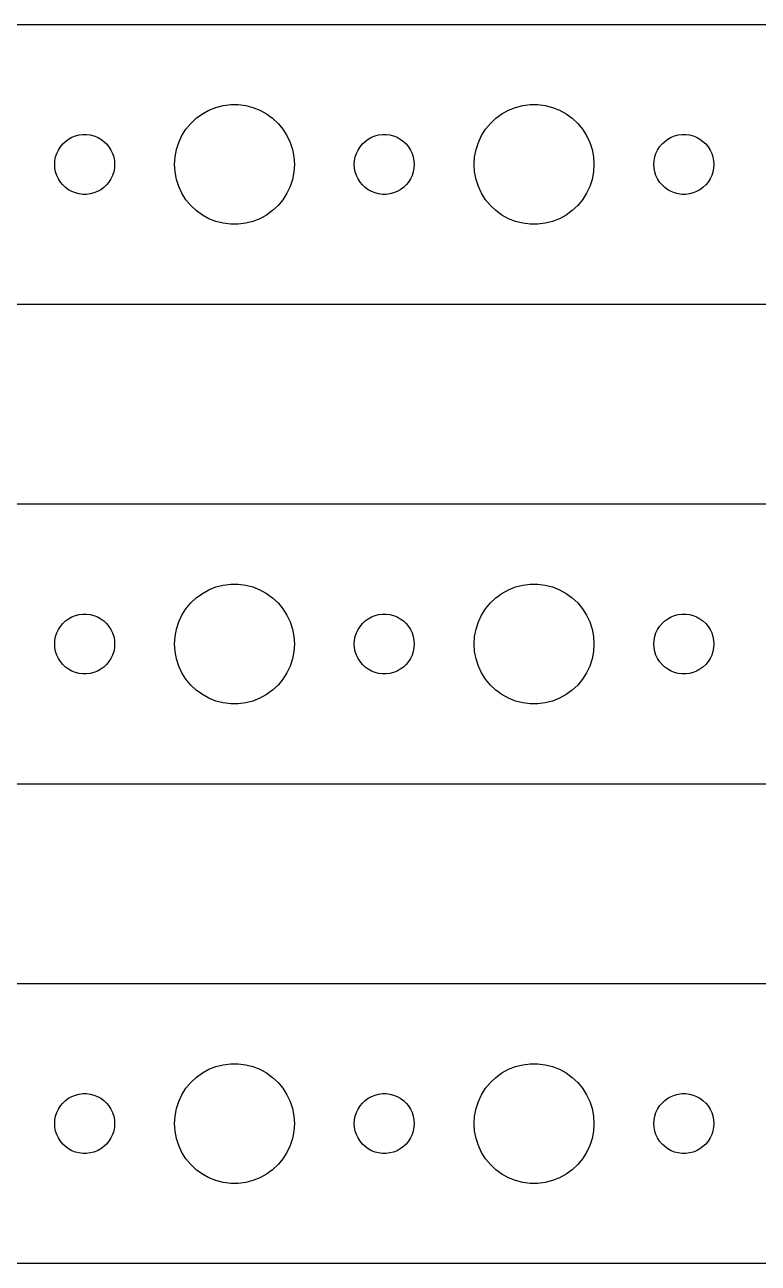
# Model space of a CAD drawing. Header units: metres. Extents: x -150 to 150, y 41 to 103.
# Drawn here: x 72 to 108.7, y 41 to 103 of the extents above; entities that cross this region are included whole.
import ezdxf

# ---------------------------------------------------------------- set-up
doc = ezdxf.new("R2010")
doc.units = ezdxf.units.M

msp = doc.modelspace()

# ---------------------------------------------------------------- linework, layer by layer
for p, q in [((144.814, 102.99), (-144.814, 102.99)), ((80.8925, 98.533), (81.2227, 98.7145)), ((81.2227, 98.7145), (81.573, 98.8532)), ((81.573, 98.8532), (81.9379, 98.9469)), ((81.9379, 98.9469), (82.3116, 98.9941)), ((82.3116, 98.9941), (82.6884, 98.9941)), ((82.6884, 98.9941), (83.0621, 98.9469)), ((83.0621, 98.9469), (83.427, 98.8532)), ((83.427, 98.8532), (83.7773, 98.7145)), ((83.7773, 98.7145), (84.1075, 98.533)), ((95.8925, 98.533), (96.2227, 98.7145)), ((96.2227, 98.7145), (96.573, 98.8532)), ((96.573, 98.8532), (96.9379, 98.9469)), ((96.9379, 98.9469), (97.3116, 98.9941)), ((97.3116, 98.9941), (97.6884, 98.9941)), ((97.6884, 98.9941), (98.0621, 98.9469)), ((98.0621, 98.9469), (98.427, 98.8532)), ((98.427, 98.8532), (98.7773, 98.7145)), ((98.7773, 98.7145), (99.1075, 98.533)), ((80.073, 97.7634), (80.3131, 98.0536)), ((80.3131, 98.0536), (80.5877, 98.3115)), ((80.5877, 98.3115), (80.8925, 98.533)), ((84.1075, 98.533), (84.4123, 98.3115)), ((84.4123, 98.3115), (84.6869, 98.0536)), ((84.6869, 98.0536), (84.927, 97.7634)), ((95.073, 97.7634), (95.3131, 98.0536)), ((95.3131, 98.0536), (95.5877, 98.3115)), ((95.5877, 98.3115), (95.8925, 98.533)), ((99.1075, 98.533), (99.4123, 98.3115)), ((99.4123, 98.3115), (99.6869, 98.0536)), ((99.6869, 98.0536), (99.927, 97.7634)), ((74.1963, 97.2665), (74.3613, 97.3572)), ((74.3613, 97.3572), (74.5365, 97.4266)), ((74.5365, 97.4266), (74.7189, 97.4734)), ((74.7189, 97.4734), (74.9058, 97.497)), ((74.9058, 97.497), (75.0942, 97.497)), ((75.0942, 97.497), (75.2811, 97.4734)), ((75.2811, 97.4734), (75.4635, 97.4266)), ((75.4635, 97.4266), (75.6387, 97.3572)), ((75.6387, 97.3572), (75.8037, 97.2665)), ((79.7107, 97.1044), (79.8711, 97.4453)), ((79.8711, 97.4453), (80.073, 97.7634)), ((84.927, 97.7634), (85.1289, 97.4453)), ((85.1289, 97.4453), (85.2893, 97.1044)), ((89.1963, 97.2665), (89.3613, 97.3572)), ((89.3613, 97.3572), (89.5365, 97.4266)), ((89.5365, 97.4266), (89.7189, 97.4734)), ((89.7189, 97.4734), (89.9058, 97.497)), ((89.9058, 97.497), (90.0942, 97.497)), ((90.0942, 97.497), (90.2811, 97.4734)), ((90.2811, 97.4734), (90.4635, 97.4266)), ((90.4635, 97.4266), (90.6387, 97.3572)), ((90.6387, 97.3572), (90.8037, 97.2665)), ((94.7107, 97.1044), (94.8711, 97.4453)), ((94.8711, 97.4453), (95.073, 97.7634)), ((99.927, 97.7634), (100.129, 97.4453)), ((100.129, 97.4453), (100.289, 97.1044)), ((104.196, 97.2665), (104.361, 97.3572)), ((104.361, 97.3572), (104.536, 97.4266)), ((104.536, 97.4266), (104.719, 97.4734)), ((104.719, 97.4734), (104.906, 97.497)), ((104.906, 97.497), (105.094, 97.497)), ((105.094, 97.497), (105.281, 97.4734)), ((105.281, 97.4734), (105.464, 97.4266)), ((105.464, 97.4266), (105.639, 97.3572)), ((105.639, 97.3572), (105.804, 97.2665)), ((73.6053, 96.5522), (73.6855, 96.7226)), ((73.6855, 96.7226), (73.7865, 96.8817)), ((73.7865, 96.8817), (73.9065, 97.0268)), ((73.9065, 97.0268), (74.0439, 97.1558)), ((74.0439, 97.1558), (74.1963, 97.2665)), ((75.8037, 97.2665), (75.9561, 97.1558)), ((75.9561, 97.1558), (76.0934, 97.0268)), ((76.0934, 97.0268), (76.2135, 96.8817)), ((76.2135, 96.8817), (76.3145, 96.7226)), ((76.3145, 96.7226), (76.3947, 96.5522)), ((79.5237, 96.376), (79.5943, 96.7461)), ((79.5943, 96.7461), (79.7107, 97.1044)), ((85.2893, 97.1044), (85.4057, 96.7461)), ((85.4057, 96.7461), (85.4763, 96.376)), ((88.6053, 96.5522), (88.6855, 96.7226)), ((88.6855, 96.7226), (88.7865, 96.8817)), ((88.7865, 96.8817), (88.9065, 97.0268)), ((88.9065, 97.0268), (89.0439, 97.1558)), ((89.0439, 97.1558), (89.1963, 97.2665)), ((90.8037, 97.2665), (90.9561, 97.1558)), ((90.9561, 97.1558), (91.0934, 97.0268)), ((91.0934, 97.0268), (91.2135, 96.8817)), ((91.2135, 96.8817), (91.3145, 96.7226)), ((91.3145, 96.7226), (91.3947, 96.5522)), ((94.5237, 96.376), (94.5943, 96.7461)), ((94.5943, 96.7461), (94.7107, 97.1044)), ((100.289, 97.1044), (100.406, 96.7461)), ((100.406, 96.7461), (100.476, 96.376)), ((103.605, 96.5522), (103.686, 96.7226)), ((103.686, 96.7226), (103.786, 96.8817)), ((103.786, 96.8817), (103.907, 97.0268)), ((103.907, 97.0268), (104.044, 97.1558)), ((104.044, 97.1558), (104.196, 97.2665)), ((105.804, 97.2665), (105.956, 97.1558)), ((105.956, 97.1558), (106.093, 97.0268)), ((106.093, 97.0268), (106.214, 96.8817)), ((106.214, 96.8817), (106.314, 96.7226)), ((106.314, 96.7226), (106.395, 96.5522)), ((73.5, 96), (73.5118, 96.188)), ((73.5118, 96.188), (73.5471, 96.373)), ((73.5471, 96.373), (73.6053, 96.5522)), ((76.3947, 96.5522), (76.4529, 96.373)), ((76.4529, 96.373), (76.4882, 96.188)), ((76.4882, 96.188), (76.5, 96)), ((79.5, 96), (79.5237, 96.376)), ((85.4763, 96.376), (85.5, 96)), ((88.5, 96), (88.5118, 96.188)), ((88.5118, 96.188), (88.5471, 96.373)), ((88.5471, 96.373), (88.6053, 96.5522)), ((91.3947, 96.5522), (91.4529, 96.373)), ((91.4529, 96.373), (91.4882, 96.188)), ((91.4882, 96.188), (91.5, 96)), ((94.5, 96), (94.5237, 96.376)), ((100.476, 96.376), (100.5, 96)), ((103.5, 96), (103.512, 96.188)), ((103.512, 96.188), (103.547, 96.373)), ((103.547, 96.373), (103.605, 96.5522)), ((106.395, 96.5522), (106.453, 96.373)), ((106.453, 96.373), (106.488, 96.188)), ((106.488, 96.188), (106.5, 96)), ((73.5118, 95.812), (73.5, 96)), ((73.5471, 95.627), (73.5118, 95.812)), ((73.6053, 95.4478), (73.5471, 95.627)), ((76.4529, 95.627), (76.3947, 95.4478)), ((76.4882, 95.812), (76.4529, 95.627)), ((76.5, 96), (76.4882, 95.812)), ((79.5237, 95.624), (79.5, 96)), ((79.5943, 95.2539), (79.5237, 95.624)), ((85.4763, 95.624), (85.4057, 95.2539)), ((85.5, 96), (85.4763, 95.624)), ((88.5118, 95.812), (88.5, 96)), ((88.5471, 95.627), (88.5118, 95.812)), ((88.6053, 95.4478), (88.5471, 95.627)), ((91.4529, 95.627), (91.3947, 95.4478)), ((91.4882, 95.812), (91.4529, 95.627)), ((91.5, 96), (91.4882, 95.812)), ((94.5237, 95.624), (94.5, 96)), ((94.5943, 95.2539), (94.5237, 95.624)), ((100.476, 95.624), (100.406, 95.2539)), ((100.5, 96), (100.476, 95.624)), ((103.512, 95.812), (103.5, 96)), ((103.547, 95.627), (103.512, 95.812)), ((103.605, 95.4478), (103.547, 95.627)), ((106.453, 95.627), (106.395, 95.4478)), ((106.488, 95.812), (106.453, 95.627)), ((106.5, 96), (106.488, 95.812)), ((73.6855, 95.2774), (73.6053, 95.4478)), ((73.7865, 95.1183), (73.6855, 95.2774)), ((73.9065, 94.9732), (73.7865, 95.1183)), ((74.0439, 94.8442), (73.9065, 94.9732)), ((74.1963, 94.7335), (74.0439, 94.8442)), ((75.9561, 94.8442), (75.8037, 94.7335)), ((76.0934, 94.9732), (75.9561, 94.8442)), ((76.2135, 95.1183), (76.0934, 94.9732)), ((76.3145, 95.2774), (76.2135, 95.1183)), ((76.3947, 95.4478), (76.3145, 95.2774)), ((79.7107, 94.8956), (79.5943, 95.2539)), ((79.8711, 94.5547), (79.7107, 94.8956)), ((85.2893, 94.8956), (85.1289, 94.5547)), ((85.4057, 95.2539), (85.2893, 94.8956)), ((88.6855, 95.2774), (88.6053, 95.4478)), ((88.7865, 95.1183), (88.6855, 95.2774)), ((88.9065, 94.9732), (88.7865, 95.1183)), ((89.0439, 94.8442), (88.9065, 94.9732)), ((89.1963, 94.7335), (89.0439, 94.8442)), ((90.9561, 94.8442), (90.8037, 94.7335)), ((91.0934, 94.9732), (90.9561, 94.8442)), ((91.2135, 95.1183), (91.0934, 94.9732)), ((91.3145, 95.2774), (91.2135, 95.1183)), ((91.3947, 95.4478), (91.3145, 95.2774)), ((94.7107, 94.8956), (94.5943, 95.2539)), ((94.8711, 94.5547), (94.7107, 94.8956)), ((100.289, 94.8956), (100.129, 94.5547)), ((100.406, 95.2539), (100.289, 94.8956)), ((103.686, 95.2774), (103.605, 95.4478)), ((103.786, 95.1183), (103.686, 95.2774)), ((103.907, 94.9732), (103.786, 95.1183)), ((104.044, 94.8442), (103.907, 94.9732)), ((104.196, 94.7335), (104.044, 94.8442)), ((105.956, 94.8442), (105.804, 94.7335)), ((106.093, 94.9732), (105.956, 94.8442)), ((106.214, 95.1183), (106.093, 94.9732)), ((106.314, 95.2774), (106.214, 95.1183)), ((106.395, 95.4478), (106.314, 95.2774)), ((74.3613, 94.6428), (74.1963, 94.7335)), ((74.5365, 94.5734), (74.3613, 94.6428)), ((74.7189, 94.5266), (74.5365, 94.5734)), ((74.9058, 94.503), (74.7189, 94.5266)), ((75.0942, 94.503), (74.9058, 94.503)), ((75.2811, 94.5266), (75.0942, 94.503)), ((75.4635, 94.5734), (75.2811, 94.5266)), ((75.6387, 94.6428), (75.4635, 94.5734)), ((75.8037, 94.7335), (75.6387, 94.6428)), ((80.073, 94.2366), (79.8711, 94.5547)), ((80.3131, 93.9464), (80.073, 94.2366)), ((84.927, 94.2366), (84.6869, 93.9464)), ((85.1289, 94.5547), (84.927, 94.2366)), ((89.3613, 94.6428), (89.1963, 94.7335)), ((89.5365, 94.5734), (89.3613, 94.6428)), ((89.7189, 94.5266), (89.5365, 94.5734)), ((89.9058, 94.503), (89.7189, 94.5266)), ((90.0942, 94.503), (89.9058, 94.503)), ((90.2811, 94.5266), (90.0942, 94.503)), ((90.4635, 94.5734), (90.2811, 94.5266)), ((90.6387, 94.6428), (90.4635, 94.5734)), ((90.8037, 94.7335), (90.6387, 94.6428)), ((95.073, 94.2366), (94.8711, 94.5547)), ((95.3131, 93.9464), (95.073, 94.2366)), ((99.927, 94.2366), (99.6869, 93.9464)), ((100.129, 94.5547), (99.927, 94.2366)), ((104.361, 94.6428), (104.196, 94.7335)), ((104.536, 94.5734), (104.361, 94.6428)), ((104.719, 94.5266), (104.536, 94.5734)), ((104.906, 94.503), (104.719, 94.5266)), ((105.094, 94.503), (104.906, 94.503)), ((105.281, 94.5266), (105.094, 94.503)), ((105.464, 94.5734), (105.281, 94.5266)), ((105.639, 94.6428), (105.464, 94.5734)), ((105.804, 94.7335), (105.639, 94.6428)), ((80.5877, 93.6885), (80.3131, 93.9464)), ((80.8925, 93.467), (80.5877, 93.6885)), ((84.4123, 93.6885), (84.1075, 93.467)), ((84.6869, 93.9464), (84.4123, 93.6885)), ((95.5877, 93.6885), (95.3131, 93.9464)), ((95.8925, 93.467), (95.5877, 93.6885)), ((99.4123, 93.6885), (99.1075, 93.467)), ((99.6869, 93.9464), (99.4123, 93.6885)), ((81.2227, 93.2855), (80.8925, 93.467)), ((81.573, 93.1468), (81.2227, 93.2855)), ((81.9379, 93.0531), (81.573, 93.1468)), ((82.3116, 93.0059), (81.9379, 93.0531)), ((82.6884, 93.0059), (82.3116, 93.0059)), ((83.0621, 93.0531), (82.6884, 93.0059)), ((83.427, 93.1468), (83.0621, 93.0531)), ((83.7773, 93.2855), (83.427, 93.1468)), ((84.1075, 93.467), (83.7773, 93.2855)), ((96.2227, 93.2855), (95.8925, 93.467)), ((96.573, 93.1468), (96.2227, 93.2855)), ((96.9379, 93.0531), (96.573, 93.1468)), ((97.3116, 93.0059), (96.9379, 93.0531)), ((97.6884, 93.0059), (97.3116, 93.0059)), ((98.0621, 93.0531), (97.6884, 93.0059)), ((98.427, 93.1468), (98.0621, 93.0531)), ((98.7773, 93.2855), (98.427, 93.1468)), ((99.1075, 93.467), (98.7773, 93.2855)), ((-144.814, 89.0099), (144.814, 89.0099)), ((144.814, 78.9901), (-144.814, 78.9901)), ((80.5877, 74.3115), (80.8925, 74.533)), ((80.8925, 74.533), (81.2227, 74.7145)), ((81.2227, 74.7145), (81.573, 74.8532)), ((81.573, 74.8532), (81.9379, 74.9469)), ((81.9379, 74.9469), (82.3116, 74.9941)), ((82.3116, 74.9941), (82.6884, 74.9941)), ((82.6884, 74.9941), (83.0621, 74.9469)), ((83.0621, 74.9469), (83.427, 74.8532)), ((83.427, 74.8532), (83.7773, 74.7145)), ((83.7773, 74.7145), (84.1075, 74.533)), ((84.1075, 74.533), (84.4123, 74.3115)), ((95.5877, 74.3115), (95.8925, 74.533)), ((95.8925, 74.533), (96.2227, 74.7145)), ((96.2227, 74.7145), (96.573, 74.8532)), ((96.573, 74.8532), (96.9379, 74.9469)), ((96.9379, 74.9469), (97.3116, 74.9941)), ((97.3116, 74.9941), (97.6884, 74.9941)), ((97.6884, 74.9941), (98.0621, 74.9469)), ((98.0621, 74.9469), (98.427, 74.8532)), ((98.427, 74.8532), (98.7773, 74.7145)), ((98.7773, 74.7145), (99.1075, 74.533)), ((99.1075, 74.533), (99.4123, 74.3115)), ((79.8711, 73.4453), (80.073, 73.7634)), ((80.073, 73.7634), (80.3131, 74.0536)), ((80.3131, 74.0536), (80.5877, 74.3115)), ((84.4123, 74.3115), (84.6869, 74.0536)), ((84.6869, 74.0536), (84.927, 73.7634)), ((84.927, 73.7634), (85.1289, 73.4453)), ((94.8711, 73.4453), (95.073, 73.7634)), ((95.073, 73.7634), (95.3131, 74.0536)), ((95.3131, 74.0536), (95.5877, 74.3115)), ((99.4123, 74.3115), (99.6869, 74.0536)), ((99.6869, 74.0536), (99.927, 73.7634)), ((99.927, 73.7634), (100.129, 73.4453)), ((73.9065, 73.0268), (74.0439, 73.1558)), ((74.0439, 73.1558), (74.1963, 73.2665)), ((74.1963, 73.2665), (74.3613, 73.3572)), ((74.3613, 73.3572), (74.5365, 73.4266)), ((74.5365, 73.4266), (74.7189, 73.4734)), ((74.7189, 73.4734), (74.9058, 73.497)), ((74.9058, 73.497), (75.0942, 73.497)), ((75.0942, 73.497), (75.2811, 73.4734)), ((75.2811, 73.4734), (75.4635, 73.4266)), ((75.4635, 73.4266), (75.6387, 73.3572)), ((75.6387, 73.3572), (75.8037, 73.2665)), ((75.8037, 73.2665), (75.9561, 73.1558)), ((75.9561, 73.1558), (76.0934, 73.0268)), ((79.7107, 73.1044), (79.8711, 73.4453)), ((85.1289, 73.4453), (85.2893, 73.1044)), ((88.9065, 73.0268), (89.0439, 73.1558)), ((89.0439, 73.1558), (89.1963, 73.2665)), ((89.1963, 73.2665), (89.3613, 73.3572)), ((89.3613, 73.3572), (89.5365, 73.4266)), ((89.5365, 73.4266), (89.7189, 73.4734)), ((89.7189, 73.4734), (89.9058, 73.497)), ((89.9058, 73.497), (90.0942, 73.497)), ((90.0942, 73.497), (90.2811, 73.4734)), ((90.2811, 73.4734), (90.4635, 73.4266)), ((90.4635, 73.4266), (90.6387, 73.3572)), ((90.6387, 73.3572), (90.8037, 73.2665)), ((90.8037, 73.2665), (90.9561, 73.1558)), ((90.9561, 73.1558), (91.0934, 73.0268)), ((94.7107, 73.1044), (94.8711, 73.4453)), ((100.129, 73.4453), (100.289, 73.1044)), ((103.907, 73.0268), (104.044, 73.1558)), ((104.044, 73.1558), (104.196, 73.2665)), ((104.196, 73.2665), (104.361, 73.3572)), ((104.361, 73.3572), (104.536, 73.4266)), ((104.536, 73.4266), (104.719, 73.4734)), ((104.719, 73.4734), (104.906, 73.497)), ((104.906, 73.497), (105.094, 73.497)), ((105.094, 73.497), (105.281, 73.4734)), ((105.281, 73.4734), (105.464, 73.4266)), ((105.464, 73.4266), (105.639, 73.3572)), ((105.639, 73.3572), (105.804, 73.2665)), ((105.804, 73.2665), (105.956, 73.1558)), ((105.956, 73.1558), (106.093, 73.0268)), ((73.5471, 72.373), (73.6053, 72.5522)), ((73.6053, 72.5522), (73.6855, 72.7226)), ((73.6855, 72.7226), (73.7865, 72.8817)), ((73.7865, 72.8817), (73.9065, 73.0268)), ((76.0934, 73.0268), (76.2135, 72.8817)), ((76.2135, 72.8817), (76.3145, 72.7226)), ((76.3145, 72.7226), (76.3947, 72.5522)), ((76.3947, 72.5522), (76.4529, 72.373)), ((79.5237, 72.376), (79.5943, 72.7461)), ((79.5943, 72.7461), (79.7107, 73.1044)), ((85.2893, 73.1044), (85.4057, 72.7461)), ((85.4057, 72.7461), (85.4763, 72.376)), ((88.5471, 72.373), (88.6053, 72.5522)), ((88.6053, 72.5522), (88.6855, 72.7226)), ((88.6855, 72.7226), (88.7865, 72.8817)), ((88.7865, 72.8817), (88.9065, 73.0268)), ((91.0934, 73.0268), (91.2135, 72.8817)), ((91.2135, 72.8817), (91.3145, 72.7226)), ((91.3145, 72.7226), (91.3947, 72.5522)), ((91.3947, 72.5522), (91.4529, 72.373)), ((94.5237, 72.376), (94.5943, 72.7461)), ((94.5943, 72.7461), (94.7107, 73.1044)), ((100.289, 73.1044), (100.406, 72.7461)), ((100.406, 72.7461), (100.476, 72.376)), ((103.547, 72.373), (103.605, 72.5522)), ((103.605, 72.5522), (103.686, 72.7226)), ((103.686, 72.7226), (103.786, 72.8817)), ((103.786, 72.8817), (103.907, 73.0268)), ((106.093, 73.0268), (106.214, 72.8817)), ((106.214, 72.8817), (106.314, 72.7226)), ((106.314, 72.7226), (106.395, 72.5522)), ((106.395, 72.5522), (106.453, 72.373)), ((73.5, 72), (73.5118, 72.188)), ((73.5118, 71.812), (73.5, 72)), ((73.5118, 72.188), (73.5471, 72.373)), ((76.4529, 72.373), (76.4882, 72.188)), ((76.4882, 72.188), (76.5, 72)), ((76.5, 72), (76.4882, 71.812)), ((79.5, 72), (79.5237, 72.376)), ((79.5237, 71.624), (79.5, 72)), ((85.4763, 72.376), (85.5, 72)), ((85.5, 72), (85.4763, 71.624)), ((88.5, 72), (88.5118, 72.188)), ((88.5118, 71.812), (88.5, 72)), ((88.5118, 72.188), (88.5471, 72.373)), ((91.4529, 72.373), (91.4882, 72.188)), ((91.4882, 72.188), (91.5, 72)), ((91.5, 72), (91.4882, 71.812)), ((94.5, 72), (94.5237, 72.376)), ((94.5237, 71.624), (94.5, 72)), ((100.476, 72.376), (100.5, 72)), ((100.5, 72), (100.476, 71.624)), ((103.5, 72), (103.512, 72.188)), ((103.512, 71.812), (103.5, 72)), ((103.512, 72.188), (103.547, 72.373)), ((106.453, 72.373), (106.488, 72.188)), ((106.488, 72.188), (106.5, 72)), ((106.5, 72), (106.488, 71.812)), ((73.5471, 71.627), (73.5118, 71.812)), ((73.6053, 71.4478), (73.5471, 71.627)), ((73.6855, 71.2774), (73.6053, 71.4478)), ((73.7865, 71.1183), (73.6855, 71.2774)), ((76.3145, 71.2774), (76.2135, 71.1183)), ((76.3947, 71.4478), (76.3145, 71.2774)), ((76.4529, 71.627), (76.3947, 71.4478)), ((76.4882, 71.812), (76.4529, 71.627)), ((79.5943, 71.2539), (79.5237, 71.624)), ((85.4763, 71.624), (85.4057, 71.2539)), ((88.5471, 71.627), (88.5118, 71.812)), ((88.6053, 71.4478), (88.5471, 71.627)), ((88.6855, 71.2774), (88.6053, 71.4478)), ((88.7865, 71.1183), (88.6855, 71.2774)), ((91.3145, 71.2774), (91.2135, 71.1183)), ((91.3947, 71.4478), (91.3145, 71.2774)), ((91.4529, 71.627), (91.3947, 71.4478)), ((91.4882, 71.812), (91.4529, 71.627)), ((94.5943, 71.2539), (94.5237, 71.624)), ((100.476, 71.624), (100.406, 71.2539)), ((103.547, 71.627), (103.512, 71.812)), ((103.605, 71.4478), (103.547, 71.627)), ((103.686, 71.2774), (103.605, 71.4478)), ((103.786, 71.1183), (103.686, 71.2774)), ((106.314, 71.2774), (106.214, 71.1183)), ((106.395, 71.4478), (106.314, 71.2774)), ((106.453, 71.627), (106.395, 71.4478)), ((106.488, 71.812), (106.453, 71.627)), ((73.9065, 70.9732), (73.7865, 71.1183)), ((74.0439, 70.8442), (73.9065, 70.9732)), ((74.1963, 70.7335), (74.0439, 70.8442)), ((74.3613, 70.6428), (74.1963, 70.7335)), ((75.8037, 70.7335), (75.6387, 70.6428)), ((75.9561, 70.8442), (75.8037, 70.7335)), ((76.0934, 70.9732), (75.9561, 70.8442)), ((76.2135, 71.1183), (76.0934, 70.9732)), ((79.7107, 70.8956), (79.5943, 71.2539)), ((79.8711, 70.5547), (79.7107, 70.8956)), ((85.2893, 70.8956), (85.1289, 70.5547)), ((85.4057, 71.2539), (85.2893, 70.8956)), ((88.9065, 70.9732), (88.7865, 71.1183)), ((89.0439, 70.8442), (88.9065, 70.9732)), ((89.1963, 70.7335), (89.0439, 70.8442)), ((89.3613, 70.6428), (89.1963, 70.7335)), ((90.8037, 70.7335), (90.6387, 70.6428)), ((90.9561, 70.8442), (90.8037, 70.7335)), ((91.0934, 70.9732), (90.9561, 70.8442)), ((91.2135, 71.1183), (91.0934, 70.9732)), ((94.7107, 70.8956), (94.5943, 71.2539)), ((94.8711, 70.5547), (94.7107, 70.8956)), ((100.289, 70.8956), (100.129, 70.5547)), ((100.406, 71.2539), (100.289, 70.8956)), ((103.907, 70.9732), (103.786, 71.1183)), ((104.044, 70.8442), (103.907, 70.9732)), ((104.196, 70.7335), (104.044, 70.8442)), ((104.361, 70.6428), (104.196, 70.7335)), ((105.804, 70.7335), (105.639, 70.6428)), ((105.956, 70.8442), (105.804, 70.7335)), ((106.093, 70.9732), (105.956, 70.8442)), ((106.214, 71.1183), (106.093, 70.9732)), ((74.5365, 70.5734), (74.3613, 70.6428)), ((74.7189, 70.5266), (74.5365, 70.5734)), ((74.9058, 70.503), (74.7189, 70.5266)), ((75.0942, 70.503), (74.9058, 70.503)), ((75.2811, 70.5266), (75.0942, 70.503)), ((75.4635, 70.5734), (75.2811, 70.5266)), ((75.6387, 70.6428), (75.4635, 70.5734)), ((80.073, 70.2366), (79.8711, 70.5547)), ((80.3131, 69.9464), (80.073, 70.2366)), ((84.927, 70.2366), (84.6869, 69.9464)), ((85.1289, 70.5547), (84.927, 70.2366)), ((89.5365, 70.5734), (89.3613, 70.6428)), ((89.7189, 70.5266), (89.5365, 70.5734)), ((89.9058, 70.503), (89.7189, 70.5266)), ((90.0942, 70.503), (89.9058, 70.503)), ((90.2811, 70.5266), (90.0942, 70.503)), ((90.4635, 70.5734), (90.2811, 70.5266)), ((90.6387, 70.6428), (90.4635, 70.5734)), ((95.073, 70.2366), (94.8711, 70.5547)), ((95.3131, 69.9464), (95.073, 70.2366)), ((99.927, 70.2366), (99.6869, 69.9464)), ((100.129, 70.5547), (99.927, 70.2366)), ((104.536, 70.5734), (104.361, 70.6428)), ((104.719, 70.5266), (104.536, 70.5734)), ((104.906, 70.503), (104.719, 70.5266)), ((105.094, 70.503), (104.906, 70.503)), ((105.281, 70.5266), (105.094, 70.503)), ((105.464, 70.5734), (105.281, 70.5266)), ((105.639, 70.6428), (105.464, 70.5734)), ((80.5877, 69.6885), (80.3131, 69.9464)), ((80.8925, 69.467), (80.5877, 69.6885)), ((81.2227, 69.2855), (80.8925, 69.467)), ((84.1075, 69.467), (83.7773, 69.2855)), ((84.4123, 69.6885), (84.1075, 69.467)), ((84.6869, 69.9464), (84.4123, 69.6885)), ((95.5877, 69.6885), (95.3131, 69.9464)), ((95.8925, 69.467), (95.5877, 69.6885)), ((96.2227, 69.2855), (95.8925, 69.467)), ((99.1075, 69.467), (98.7773, 69.2855)), ((99.4123, 69.6885), (99.1075, 69.467)), ((99.6869, 69.9464), (99.4123, 69.6885)), ((81.573, 69.1468), (81.2227, 69.2855)), ((81.9379, 69.0531), (81.573, 69.1468)), ((82.3116, 69.0059), (81.9379, 69.0531)), ((82.6884, 69.0059), (82.3116, 69.0059)), ((83.0621, 69.0531), (82.6884, 69.0059)), ((83.427, 69.1468), (83.0621, 69.0531)), ((83.7773, 69.2855), (83.427, 69.1468)), ((96.573, 69.1468), (96.2227, 69.2855)), ((96.9379, 69.0531), (96.573, 69.1468)), ((97.3116, 69.0059), (96.9379, 69.0531)), ((97.6884, 69.0059), (97.3116, 69.0059)), ((98.0621, 69.0531), (97.6884, 69.0059)), ((98.427, 69.1468), (98.0621, 69.0531)), ((98.7773, 69.2855), (98.427, 69.1468)), ((-144.814, 65.0099), (144.814, 65.0099)), ((144.814, 54.9901), (-144.814, 54.9901)), ((81.2227, 50.7145), (81.573, 50.8532)), ((81.573, 50.8532), (81.9379, 50.9469)), ((81.9379, 50.9469), (82.3116, 50.9941)), ((82.3116, 50.9941), (82.6884, 50.9941)), ((82.6884, 50.9941), (83.0621, 50.9469)), ((83.0621, 50.9469), (83.427, 50.8532)), ((83.427, 50.8532), (83.7773, 50.7145)), ((96.2227, 50.7145), (96.573, 50.8532)), ((96.573, 50.8532), (96.9379, 50.9469)), ((96.9379, 50.9469), (97.3116, 50.9941)), ((97.3116, 50.9941), (97.6884, 50.9941)), ((97.6884, 50.9941), (98.0621, 50.9469)), ((98.0621, 50.9469), (98.427, 50.8532)), ((98.427, 50.8532), (98.7773, 50.7145)), ((80.3131, 50.0536), (80.5877, 50.3115)), ((80.5877, 50.3115), (80.8925, 50.533)), ((80.8925, 50.533), (81.2227, 50.7145)), ((83.7773, 50.7145), (84.1075, 50.533)), ((84.1075, 50.533), (84.4123, 50.3115)), ((84.4123, 50.3115), (84.6869, 50.0536)), ((95.3131, 50.0536), (95.5877, 50.3115)), ((95.5877, 50.3115), (95.8925, 50.533)), ((95.8925, 50.533), (96.2227, 50.7145)), ((98.7773, 50.7145), (99.1075, 50.533)), ((99.1075, 50.533), (99.4123, 50.3115)), ((99.4123, 50.3115), (99.6869, 50.0536)), ((79.8711, 49.4453), (80.073, 49.7634)), ((80.073, 49.7634), (80.3131, 50.0536)), ((84.6869, 50.0536), (84.927, 49.7634)), ((84.927, 49.7634), (85.1289, 49.4453)), ((94.8711, 49.4453), (95.073, 49.7634)), ((95.073, 49.7634), (95.3131, 50.0536)), ((99.6869, 50.0536), (99.927, 49.7634)), ((99.927, 49.7634), (100.129, 49.4453)), ((73.7865, 48.8817), (73.9065, 49.0268)), ((73.9065, 49.0268), (74.0439, 49.1558)), ((74.0439, 49.1558), (74.1963, 49.2665)), ((74.1963, 49.2665), (74.3613, 49.3572)), ((74.3613, 49.3572), (74.5365, 49.4266)), ((74.5365, 49.4266), (74.7189, 49.4734)), ((74.7189, 49.4734), (74.9058, 49.497)), ((74.9058, 49.497), (75.0942, 49.497)), ((75.0942, 49.497), (75.2811, 49.4734)), ((75.2811, 49.4734), (75.4635, 49.4266)), ((75.4635, 49.4266), (75.6387, 49.3572)), ((75.6387, 49.3572), (75.8037, 49.2665)), ((75.8037, 49.2665), (75.9561, 49.1558)), ((75.9561, 49.1558), (76.0934, 49.0268)), ((76.0934, 49.0268), (76.2135, 48.8817)), ((79.5943, 48.7461), (79.7107, 49.1044)), ((79.7107, 49.1044), (79.8711, 49.4453)), ((85.1289, 49.4453), (85.2893, 49.1044)), ((85.2893, 49.1044), (85.4057, 48.7461)), ((88.7865, 48.8817), (88.9065, 49.0268)), ((88.9065, 49.0268), (89.0439, 49.1558)), ((89.0439, 49.1558), (89.1963, 49.2665)), ((89.1963, 49.2665), (89.3613, 49.3572)), ((89.3613, 49.3572), (89.5365, 49.4266)), ((89.5365, 49.4266), (89.7189, 49.4734)), ((89.7189, 49.4734), (89.9058, 49.497)), ((89.9058, 49.497), (90.0942, 49.497)), ((90.0942, 49.497), (90.2811, 49.4734)), ((90.2811, 49.4734), (90.4635, 49.4266)), ((90.4635, 49.4266), (90.6387, 49.3572)), ((90.6387, 49.3572), (90.8037, 49.2665)), ((90.8037, 49.2665), (90.9561, 49.1558)), ((90.9561, 49.1558), (91.0934, 49.0268)), ((91.0934, 49.0268), (91.2135, 48.8817)), ((94.5943, 48.7461), (94.7107, 49.1044)), ((94.7107, 49.1044), (94.8711, 49.4453)), ((100.129, 49.4453), (100.289, 49.1044)), ((100.289, 49.1044), (100.406, 48.7461)), ((103.786, 48.8817), (103.907, 49.0268)), ((103.907, 49.0268), (104.044, 49.1558)), ((104.044, 49.1558), (104.196, 49.2665)), ((104.196, 49.2665), (104.361, 49.3572)), ((104.361, 49.3572), (104.536, 49.4266)), ((104.536, 49.4266), (104.719, 49.4734)), ((104.719, 49.4734), (104.906, 49.497)), ((104.906, 49.497), (105.094, 49.497)), ((105.094, 49.497), (105.281, 49.4734)), ((105.281, 49.4734), (105.464, 49.4266)), ((105.464, 49.4266), (105.639, 49.3572)), ((105.639, 49.3572), (105.804, 49.2665)), ((105.804, 49.2665), (105.956, 49.1558)), ((105.956, 49.1558), (106.093, 49.0268)), ((106.093, 49.0268), (106.214, 48.8817)), ((73.5118, 48.188), (73.5471, 48.373)), ((73.5471, 48.373), (73.6053, 48.5522)), ((73.6053, 48.5522), (73.6855, 48.7226)), ((73.6855, 48.7226), (73.7865, 48.8817)), ((76.2135, 48.8817), (76.3145, 48.7226)), ((76.3145, 48.7226), (76.3947, 48.5522)), ((76.3947, 48.5522), (76.4529, 48.373)), ((76.4529, 48.373), (76.4882, 48.188)), ((79.5, 48), (79.5237, 48.376)), ((79.5237, 48.376), (79.5943, 48.7461)), ((85.4057, 48.7461), (85.4763, 48.376)), ((85.4763, 48.376), (85.5, 48)), ((88.5118, 48.188), (88.5471, 48.373)), ((88.5471, 48.373), (88.6053, 48.5522)), ((88.6053, 48.5522), (88.6855, 48.7226)), ((88.6855, 48.7226), (88.7865, 48.8817)), ((91.2135, 48.8817), (91.3145, 48.7226)), ((91.3145, 48.7226), (91.3947, 48.5522)), ((91.3947, 48.5522), (91.4529, 48.373)), ((91.4529, 48.373), (91.4882, 48.188)), ((94.5, 48), (94.5237, 48.376)), ((94.5237, 48.376), (94.5943, 48.7461)), ((100.406, 48.7461), (100.476, 48.376)), ((100.476, 48.376), (100.5, 48)), ((103.512, 48.188), (103.547, 48.373)), ((103.547, 48.373), (103.605, 48.5522)), ((103.605, 48.5522), (103.686, 48.7226)), ((103.686, 48.7226), (103.786, 48.8817)), ((106.214, 48.8817), (106.314, 48.7226)), ((106.314, 48.7226), (106.395, 48.5522)), ((106.395, 48.5522), (106.453, 48.373)), ((106.453, 48.373), (106.488, 48.188)), ((73.5, 48), (73.5118, 48.188)), ((73.5118, 47.812), (73.5, 48)), ((73.5471, 47.627), (73.5118, 47.812)), ((76.4882, 47.812), (76.4529, 47.627)), ((76.4882, 48.188), (76.5, 48)), ((76.5, 48), (76.4882, 47.812)), ((79.5237, 47.624), (79.5, 48)), ((85.5, 48), (85.4763, 47.624)), ((88.5, 48), (88.5118, 48.188)), ((88.5118, 47.812), (88.5, 48)), ((88.5471, 47.627), (88.5118, 47.812)), ((91.4882, 47.812), (91.4529, 47.627)), ((91.4882, 48.188), (91.5, 48)), ((91.5, 48), (91.4882, 47.812)), ((94.5237, 47.624), (94.5, 48)), ((100.5, 48), (100.476, 47.624)), ((103.5, 48), (103.512, 48.188)), ((103.512, 47.812), (103.5, 48)), ((103.547, 47.627), (103.512, 47.812)), ((106.488, 47.812), (106.453, 47.627)), ((106.488, 48.188), (106.5, 48)), ((106.5, 48), (106.488, 47.812)), ((73.6053, 47.4478), (73.5471, 47.627)), ((73.6855, 47.2774), (73.6053, 47.4478)), ((73.7865, 47.1183), (73.6855, 47.2774)), ((73.9065, 46.9732), (73.7865, 47.1183)), ((76.2135, 47.1183), (76.0934, 46.9732)), ((76.3145, 47.2774), (76.2135, 47.1183)), ((76.3947, 47.4478), (76.3145, 47.2774)), ((76.4529, 47.627), (76.3947, 47.4478)), ((79.5943, 47.2539), (79.5237, 47.624)), ((79.7107, 46.8956), (79.5943, 47.2539)), ((85.4057, 47.2539), (85.2893, 46.8956)), ((85.4763, 47.624), (85.4057, 47.2539)), ((88.6053, 47.4478), (88.5471, 47.627)), ((88.6855, 47.2774), (88.6053, 47.4478)), ((88.7865, 47.1183), (88.6855, 47.2774)), ((88.9065, 46.9732), (88.7865, 47.1183)), ((91.2135, 47.1183), (91.0934, 46.9732)), ((91.3145, 47.2774), (91.2135, 47.1183)), ((91.3947, 47.4478), (91.3145, 47.2774)), ((91.4529, 47.627), (91.3947, 47.4478)), ((94.5943, 47.2539), (94.5237, 47.624)), ((94.7107, 46.8956), (94.5943, 47.2539)), ((100.406, 47.2539), (100.289, 46.8956)), ((100.476, 47.624), (100.406, 47.2539)), ((103.605, 47.4478), (103.547, 47.627)), ((103.686, 47.2774), (103.605, 47.4478)), ((103.786, 47.1183), (103.686, 47.2774)), ((103.907, 46.9732), (103.786, 47.1183)), ((106.214, 47.1183), (106.093, 46.9732)), ((106.314, 47.2774), (106.214, 47.1183)), ((106.395, 47.4478), (106.314, 47.2774)), ((106.453, 47.627), (106.395, 47.4478)), ((74.0439, 46.8442), (73.9065, 46.9732)), ((74.1963, 46.7335), (74.0439, 46.8442)), ((74.3613, 46.6428), (74.1963, 46.7335)), ((74.5365, 46.5734), (74.3613, 46.6428)), ((74.7189, 46.5266), (74.5365, 46.5734)), ((74.9058, 46.503), (74.7189, 46.5266)), ((75.0942, 46.503), (74.9058, 46.503)), ((75.2811, 46.5266), (75.0942, 46.503)), ((75.4635, 46.5734), (75.2811, 46.5266)), ((75.6387, 46.6428), (75.4635, 46.5734)), ((75.8037, 46.7335), (75.6387, 46.6428)), ((75.9561, 46.8442), (75.8037, 46.7335)), ((76.0934, 46.9732), (75.9561, 46.8442)), ((79.8711, 46.5547), (79.7107, 46.8956)), ((80.073, 46.2366), (79.8711, 46.5547)), ((85.1289, 46.5547), (84.927, 46.2366)), ((85.2893, 46.8956), (85.1289, 46.5547)), ((89.0439, 46.8442), (88.9065, 46.9732)), ((89.1963, 46.7335), (89.0439, 46.8442)), ((89.3613, 46.6428), (89.1963, 46.7335)), ((89.5365, 46.5734), (89.3613, 46.6428)), ((89.7189, 46.5266), (89.5365, 46.5734)), ((89.9058, 46.503), (89.7189, 46.5266)), ((90.0942, 46.503), (89.9058, 46.503)), ((90.2811, 46.5266), (90.0942, 46.503)), ((90.4635, 46.5734), (90.2811, 46.5266)), ((90.6387, 46.6428), (90.4635, 46.5734)), ((90.8037, 46.7335), (90.6387, 46.6428)), ((90.9561, 46.8442), (90.8037, 46.7335)), ((91.0934, 46.9732), (90.9561, 46.8442)), ((94.8711, 46.5547), (94.7107, 46.8956)), ((95.073, 46.2366), (94.8711, 46.5547)), ((100.129, 46.5547), (99.927, 46.2366)), ((100.289, 46.8956), (100.129, 46.5547)), ((104.044, 46.8442), (103.907, 46.9732)), ((104.196, 46.7335), (104.044, 46.8442)), ((104.361, 46.6428), (104.196, 46.7335)), ((104.536, 46.5734), (104.361, 46.6428)), ((104.719, 46.5266), (104.536, 46.5734)), ((104.906, 46.503), (104.719, 46.5266)), ((105.094, 46.503), (104.906, 46.503)), ((105.281, 46.5266), (105.094, 46.503)), ((105.464, 46.5734), (105.281, 46.5266)), ((105.639, 46.6428), (105.464, 46.5734)), ((105.804, 46.7335), (105.639, 46.6428)), ((105.956, 46.8442), (105.804, 46.7335)), ((106.093, 46.9732), (105.956, 46.8442)), ((80.3131, 45.9464), (80.073, 46.2366)), ((80.5877, 45.6885), (80.3131, 45.9464)), ((84.6869, 45.9464), (84.4123, 45.6885)), ((84.927, 46.2366), (84.6869, 45.9464)), ((95.3131, 45.9464), (95.073, 46.2366)), ((95.5877, 45.6885), (95.3131, 45.9464)), ((99.6869, 45.9464), (99.4123, 45.6885)), ((99.927, 46.2366), (99.6869, 45.9464)), ((80.8925, 45.467), (80.5877, 45.6885)), ((81.2227, 45.2855), (80.8925, 45.467)), ((81.573, 45.1468), (81.2227, 45.2855)), ((83.7773, 45.2855), (83.427, 45.1468)), ((84.1075, 45.467), (83.7773, 45.2855)), ((84.4123, 45.6885), (84.1075, 45.467)), ((95.8925, 45.467), (95.5877, 45.6885)), ((96.2227, 45.2855), (95.8925, 45.467)), ((96.573, 45.1468), (96.2227, 45.2855)), ((98.7773, 45.2855), (98.427, 45.1468)), ((99.1075, 45.467), (98.7773, 45.2855)), ((99.4123, 45.6885), (99.1075, 45.467)), ((81.9379, 45.0531), (81.573, 45.1468)), ((82.3116, 45.0059), (81.9379, 45.0531)), ((82.6884, 45.0059), (82.3116, 45.0059)), ((83.0621, 45.0531), (82.6884, 45.0059)), ((83.427, 45.1468), (83.0621, 45.0531)), ((96.9379, 45.0531), (96.573, 45.1468)), ((97.3116, 45.0059), (96.9379, 45.0531)), ((97.6884, 45.0059), (97.3116, 45.0059)), ((98.0621, 45.0531), (97.6884, 45.0059)), ((98.427, 45.1468), (98.0621, 45.0531)), ((-144.814, 41.0099), (144.814, 41.0099))]:
    msp.add_line(p, q)

doc.saveas('drawing.dxf')
